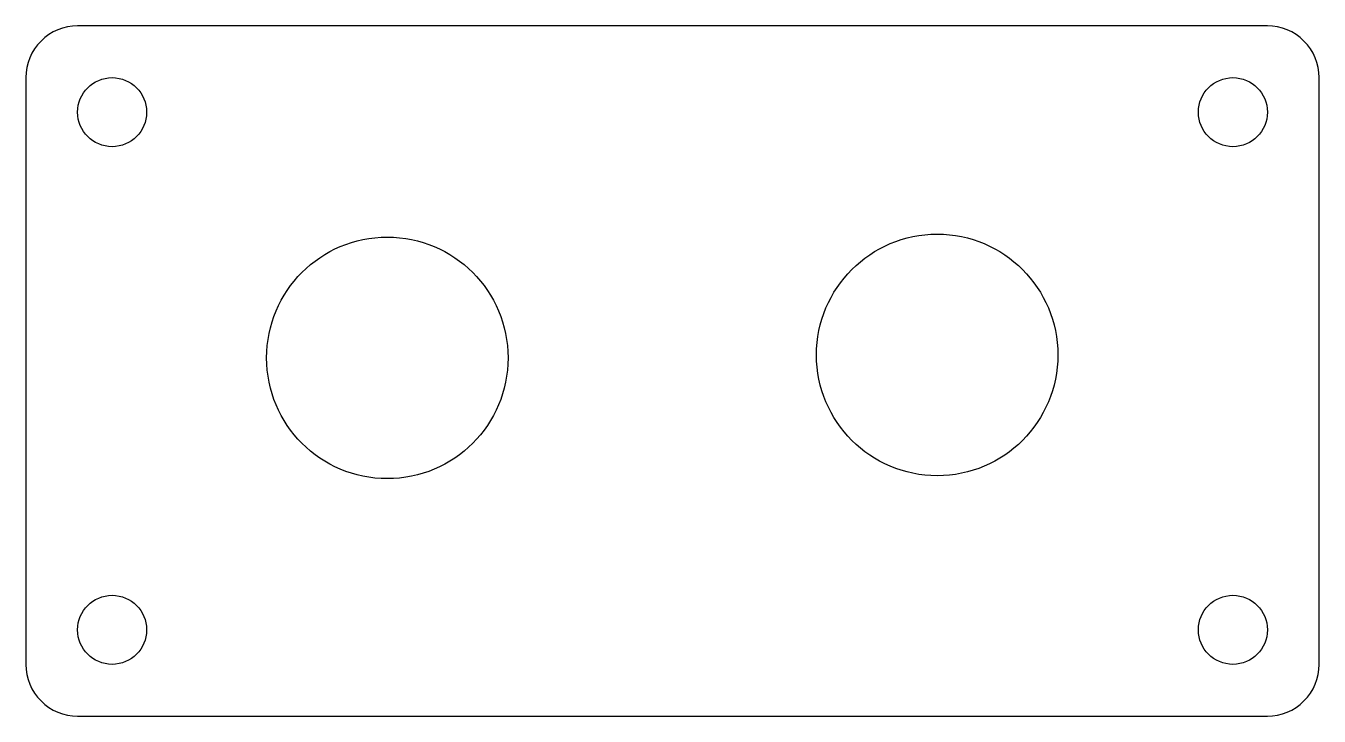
# Model space of a CAD drawing. Header units: millimetres. Extents: x -29 to 46, y -13.2 to 26.8.
import ezdxf

# ---------------------------------------------------------------- set-up
doc = ezdxf.new("R2010")
doc.units = ezdxf.units.MM
doc.layers.get('0').update_dxf_attribs({"linetype": 'CONTINUOUS'})

msp = doc.modelspace()

# ---------------------------------------------------------------- linework, layer by layer
msp.add_lwpolyline([(-28.998, 23.766), (-28.998, -10.234, 0.414214), (-25.998, -13.234), (43.002, -13.234, 0.414214), (46.002, -10.234), (46.002, 23.766, 0.414214), (43.002, 26.766), (-25.998, 26.766, 0.414214)], format="xyb", close=True)
for centre, radius in [((-23.998, 21.766), 2), ((41.002, 21.766), 2), ((-8.037, 7.527), 7), ((23.851, 7.696), 7), ((-23.998, -8.234), 2), ((41.002, -8.234), 2)]:
    msp.add_circle(centre, radius)

doc.saveas('drawing.dxf')
